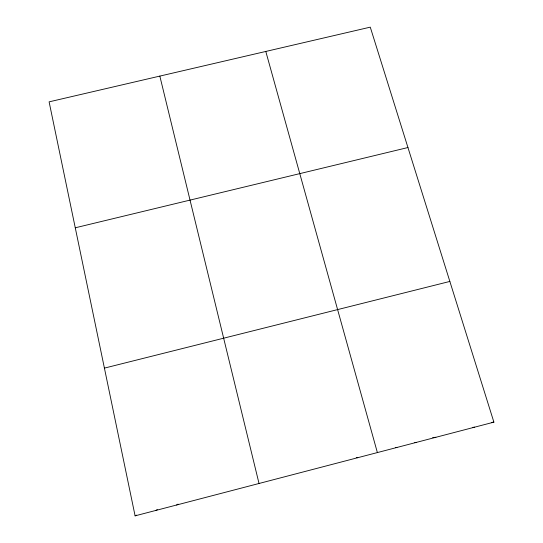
<?xml version="1.0" encoding="UTF-8"?>
<svg xmlns="http://www.w3.org/2000/svg" width="543" height="543" viewBox="0 0 543 543"><rect width="100%" height="100%" fill="white"/><g stroke="black" fill="none" stroke-linecap="round" stroke-linejoin="round"><path stroke-width="0.81" d="M176.631 505.004L178.063 504.108M155.895 510.42L157.314 509.633M135.098 515.85L493.892 422.142L370.272 27.15L49.108 101.853L135.098 515.85L136.51 515.131M104.412 368.12L449.855 281.43M75.267 227.795L407.949 147.533M491.442 422.44L493.892 422.142M472.912 427.361L474.602 427.178M432.717 437.529L435.866 437.291M414.791 442.457L416.42 442.375M395.501 447.493L396.926 447.466M356.276 457.566L357.783 457.688M265.792 51.449L377.378 452.57M159.839 76.095L259.025 483.48"/></g></svg>
